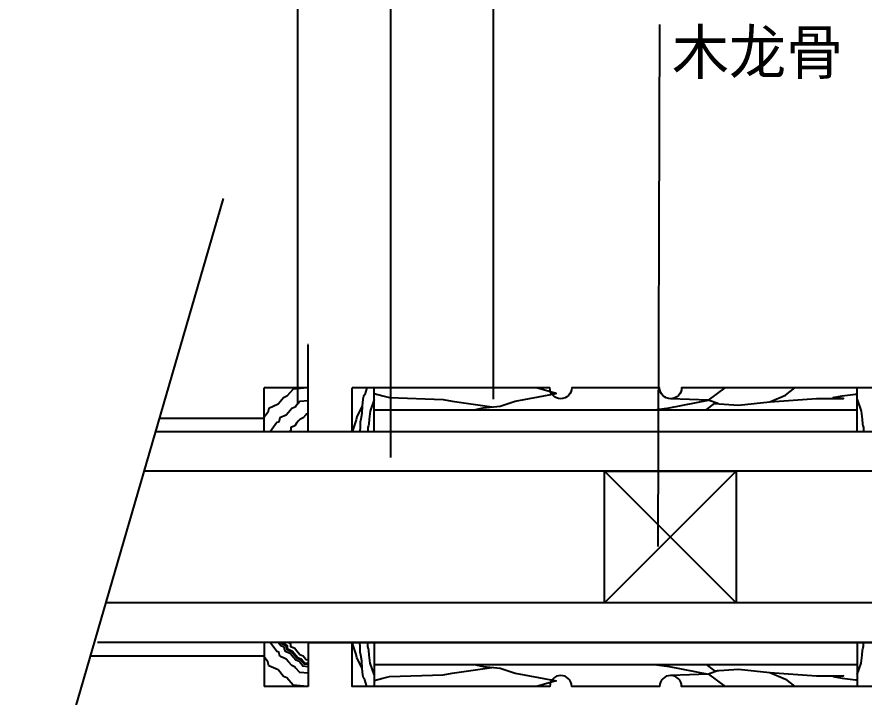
# Model space of a CAD drawing. Header units: metres. Extents: x 147 to 3568, y 251 to 4651.
# Drawn here: x 203 to 974, y 598 to 1218 of the extents above; entities that cross this region are included whole.
import ezdxf

# ---------------------------------------------------------------- set-up
doc = ezdxf.new("R2010")
doc.units = ezdxf.units.M
for name, color, linetype in [('3', 3, 'Continuous'), ('4', 4, 'Continuous'), ('7', 7, 'Continuous'), ('BH', 3, 'Continuous'), ('DIM', 3, 'Continuous'), ('TEXT', 3, 'Continuous')]:
    doc.layers.add(name, color=color, linetype=linetype)
doc.dimstyles.get("Standard").update_dxf_attribs({"dimtxt": 2.5, "dimasz": 2.5, "dimexe": 1.25, "dimexo": 0.625, "dimtad": 1, "dimcen": 2.5, "dimazin": 3, "dimtfac": 1, "dimtmove": 0, "dimatfit": 3})

# ---------------------------------------------------------------- blocks, each defined once
blk = doc.blocks.new('*D13')
for p, q in [((467.75, 919.06), (467.5, 919.06)), ((468, 880.12), (468, 919.06)), ((468, 840.12), (468, 919.06)), ((468, 919.06), (468, 919.06)), ((468.25, 919.06), (468.5, 919.06))]:
    blk.add_line(p, q)
at = {"layer": 'Defpoints'}
for p in [(468, 919.06), (468, 880.12), (468, 840.12)]:
    blk.add_point(p, dxfattribs=at)
at = {"layer": 'DIM', "insert": (468, 920.185), "char_height": 1, "attachment_point": 5}
blk.add_mtext('10', dxfattribs=at)

msp = doc.modelspace()

# ---------------------------------------------------------------- hatches: boundary and pattern name
at = {"layer": 'BH'}
h = msp.add_hatch(dxfattribs=at)
h.set_pattern_fill('DOLMIT', scale=50)
h.paths.add_polyline_path([(287, 684.12), (276.88, 648.12), (1305.15, 648.12), (1313.88, 684.12)])
h.paths.add_polyline_path([(330.82, 840.12), (320.71, 804.12), (1342.98, 804.12), (1351.71, 840.12)])

# ---------------------------------------------------------------- linework, layer by layer
at = {"layer": '3'}
for p, q in [((468, 840.12), (428, 840.12)), ((948, 840.12), (508, 840.12)), ((988, 840.12), (948, 840.12)), ((737.82, 804.12), (857.82, 684.12)), ((737.82, 684.12), (857.82, 804.12)), ((468, 648.12), (428, 648.12)), ((468, 648.12), (1028, 648.12)), ((948, 648.12), (508, 648.12)), ((988, 648.12), (948, 648.12))]:
    msp.add_line(p, q, dxfattribs=at)
at = {"layer": '4'}
for p, q in [((468, 880.12), (428, 880.12)), ((428, 840.12), (428, 880.12)), ((468, 840.12), (468, 880.12)), ((508, 840.12), (508, 880.12)), ((528, 840.12), (528, 880.12)), ((968, 840.12), (968, 880.12)), ((528, 860.12), (968, 860.12)), ((428, 852.12), (331.97, 852.12)), ((428, 648.12), (428, 608.12)), ((468, 648.12), (468, 608.12)), ((528, 648.12), (528, 608.12)), ((968, 648.12), (968, 608.12)), ((269.46, 636.12), (428, 636.12)), ((528, 628.12), (968, 628.12)), ((468, 608.12), (428, 608.12))]:
    msp.add_line(p, q, dxfattribs=at)
for points in [[(988, 840.12), (988, 880.12), (808, 880.12, -1), (788, 880.12), (708, 880.12, -1), (688, 880.12), (508, 880.12)], [(988, 648.12), (988, 608.12), (808, 608.12, 1), (788, 608.12), (708, 608.12, 1), (688, 608.12), (508, 608.12), (508, 648.12)]]:
    msp.add_lwpolyline(points, format="xyb", dxfattribs=at)
msp.add_lwpolyline([(857.82, 684.12), (737.82, 684.12), (737.82, 804.12), (857.82, 804.12)], close=True, dxfattribs=at)
at = {"layer": '7'}
for p, q in [((1351.71, 840.12), (328.69, 840.12)), ((1342.98, 804.12), (318.86, 804.12)), ((1313.88, 684.12), (283.41, 684.12)), ((1305.15, 648.12), (276.27, 648.12))]:
    msp.add_line(p, q, dxfattribs=at)
at = {"layer": 'BH'}
msp.add_line((390.5, 1052.58), (202.8, 406.76), dxfattribs=at)
for points in [[(466.94, 880.11), (454.47, 879.01), (448.68, 872.4), (445.49, 871.03), (441, 865.42), (440.71, 865.1), (432.24, 861.29), (431.23, 857.76), (428, 853.24)], [(521.36, 880.12), (519.51, 874.11), (518.46, 872.14), (517.77, 869.71), (517.19, 863.45), (512.44, 854.07), (511.62, 851.06), (508, 840.12)], [(619.11, 860.12), (627.44, 861.97), (642.71, 863.5), (656.45, 868.08), (656.45, 868.08), (677.83, 871.89), (693.86, 874.94), (676, 880.12), (676, 880.12)], [(783.05, 860.12), (796.62, 861.97), (832.5, 868.84), (847.77, 880.12)], [(830.29, 860.12), (837.85, 865.79), (859.98, 864.26), (888.23, 867.31), (902.74, 873.42), (911.13, 880.12)], [(528, 874.78), (535.98, 872.65), (541.94, 871.13), (590.8, 869.6), (599.19, 868.08), (635.08, 862.73)], [(888.23, 867.31), (930.98, 870.36), (955.41, 870.36), (945.95, 871.13), (954.2, 872.65), (966.41, 874.18), (968, 874.18)], [(468, 868.15), (460.32, 867.48), (456.58, 863.2), (456, 862.48), (452.98, 861.18), (450.15, 857.64), (448.06, 855.33), (447.98, 855.21), (442.24, 852.63), (441.19, 848.95), (439.32, 848.44), (433.37, 840.12)], [(528, 869.36), (524.38, 858.93), (523.68, 851.52), (523.1, 847), (522.87, 845.73), (522.29, 843.88), (522.29, 840.12)], [(841.54, 865.53), (832.5, 868.84), (798, 870.12)], [(968, 869.36), (971.62, 858.93), (972.31, 851.52), (972.89, 847), (973.13, 845.73), (973.71, 843.88), (973.71, 840.12)], [(517.19, 863.45), (516.96, 856.73), (515.91, 851.52), (515.33, 848.86), (515.45, 846.89), (515.33, 842.72), (514.99, 841.56), (514.99, 840.12)], [(468, 856.11), (466.18, 855.95), (465.78, 855.5), (463.49, 852.63), (460.47, 851.34), (459.3, 849.87), (457.43, 847.8), (455.85, 845.59), (452.35, 844.02), (452.05, 841.62), (450.34, 840.12)], [(468, 620.09), (460.32, 620.77), (456.58, 625.04), (456, 625.77), (452.98, 627.06), (450.15, 630.6), (448.06, 632.92), (447.98, 633.04), (442.24, 635.61), (441.19, 639.29), (439.32, 639.8), (433.37, 648.12)], [(467.82, 626.13), (463.25, 626.53), (461.18, 628.89), (459.74, 630.69), (456.72, 631.99), (454.72, 634.49), (452.74, 636.68), (451.92, 637.84), (447.25, 639.94), (446.52, 642.49), (446.38, 643.61), (445.57, 644.32), (442.96, 645.03), (440.75, 648.12)], [(468, 628.12), (464.23, 628.45), (462.72, 630.18), (462.72, 630.18), (460.99, 632.33), (460.99, 632.33), (457.97, 633.63), (457.97, 633.63), (456.25, 635.78), (456.25, 635.78), (454.31, 637.94), (454.31, 637.94), (453.23, 639.45), (453.23, 639.45), (448.92, 641.38), (448.92, 641.38), (448.48, 642.89), (448.48, 642.89), (448.27, 644.62), (446.54, 646.13), (444.17, 646.77), (443.21, 648.12)], [(468.07, 628.92), (464.62, 629.22), (463.33, 630.69), (461.49, 632.99), (458.47, 634.28), (456.86, 636.3), (454.93, 638.44), (453.75, 640.09), (449.58, 641.96), (449.27, 643.05), (449.02, 645.02), (446.93, 646.85), (444.66, 647.47), (444.19, 648.12)], [(468.35, 632.11), (466.18, 632.3), (465.78, 632.75), (463.49, 635.62), (460.47, 636.91), (459.3, 638.37), (457.43, 640.45), (455.85, 642.65), (452.35, 644.23), (452.05, 646.63), (450.34, 648.12)], [(521.36, 608.12), (519.51, 614.14), (518.46, 616.1), (517.77, 618.54), (517.19, 624.79), (512.44, 634.18), (511.62, 637.19), (508, 648.12)], [(517.19, 624.79), (516.96, 631.51), (515.91, 636.72), (515.33, 639.39), (515.45, 641.36), (515.33, 645.53), (514.99, 646.69), (514.99, 648.12)], [(528, 618.88), (524.38, 629.31), (523.68, 636.72), (523.1, 641.24), (522.87, 642.52), (522.29, 644.37), (522.29, 648.12)], [(968, 618.88), (971.62, 629.31), (972.31, 636.72), (972.89, 641.24), (973.13, 642.52), (973.71, 644.37), (973.71, 648.12)], [(466.94, 608.14), (454.47, 609.24), (448.68, 615.85), (445.49, 617.22), (441, 622.83), (440.71, 623.14), (432.24, 626.95), (431.23, 630.48), (428, 635.01)], [(528, 613.46), (535.98, 615.59), (541.94, 617.12), (590.8, 618.64), (599.19, 620.17), (635.08, 625.51)], [(619.11, 628.12), (627.44, 626.27), (642.71, 624.75), (656.45, 620.17), (656.45, 620.17), (677.83, 616.35), (693.86, 613.3), (676, 608.12), (676, 608.12)], [(783.05, 628.12), (796.62, 626.27), (832.5, 619.41), (847.77, 608.12)], [(830.29, 628.12), (837.85, 622.46), (859.98, 623.98), (888.23, 620.93), (902.74, 614.83), (911.13, 608.12)], [(841.54, 622.71), (832.5, 619.41), (798, 618.12)], [(888.23, 620.93), (930.98, 617.88), (955.41, 617.88), (945.95, 617.12), (954.2, 615.59), (966.41, 614.07), (968, 614.07)]]:
    msp.add_lwpolyline(points, dxfattribs=at)

# ---------------------------------------------------------------- texts
at = {"layer": 'TEXT', "insert": (799.15, 1205.82), "char_height": 40, "attachment_point": 1}
msp.add_mtext('木龙骨', dxfattribs=at)

# ---------------------------------------------------------------- dimensions: what is measured, and where the dimension line sits
at = {"layer": 'DIM'}
dim = msp.add_linear_dim(base=(468, 919.06), p1=(468, 880.12), p2=(468, 840.12), text='10', dimstyle='Standard', dxfattribs=at)
dim.commit()
dim.dimension.update_dxf_attribs({"geometry": '*D13', "text_midpoint": (468, 920.185)})

# ---------------------------------------------------------------- leaders
at = {"layer": 'BH'}
for points in [[(458.45, 865.34), (458.45, 1500.05)], [(543.12, 816.57), (543.12, 1401.47)], [(636.82, 869.78), (636.82, 1311.52)], [(786.58, 735.56), (788.26, 1210.87)]]:
    msp.add_leader(points, dimstyle='Standard', dxfattribs=at)

doc.saveas('drawing.dxf')
